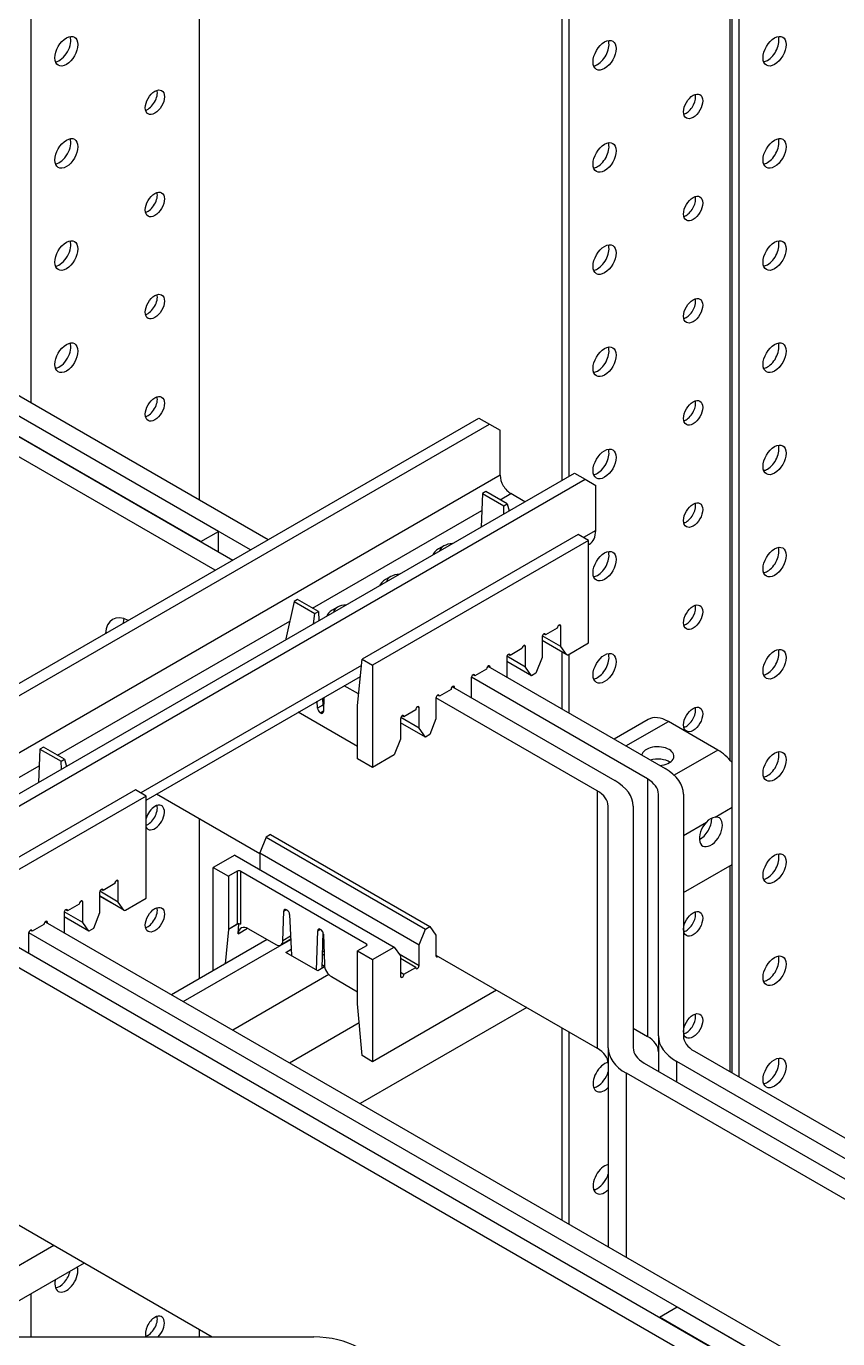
# Model space of a CAD drawing. Header units: millimetres. Extents: x -116965 to 323937, y 291661 to 566926.
# Drawn here: x -24743 to -24650.4, y 303586 to 303735.8 of the extents above; entities that cross this region are included whole.
import ezdxf

# ---------------------------------------------------------------- set-up
doc = ezdxf.new("R2010")
doc.units = ezdxf.units.MM
doc.layers.add('ALPHA', color=255, linetype='Continuous')

msp = doc.modelspace()

# ---------------------------------------------------------------- linework, layer by layer
at = {"layer": 'ALPHA'}
for p, q in [((-24723.279681, 303829.19635), (-24723.279681, 303681.760396)), ((-24742.472579, 303818.115325), (-24742.472579, 303692.841421)), ((-24662.670528, 303651.990346), (-24662.670528, 303793.2705)), ((-24681.863427, 303683.976601), (-24681.863427, 303783.122614)), ((-24681.055304, 303684.44317), (-24681.055304, 303782.656045)), ((-24662.468498, 303616.324027), (-24662.468498, 303771.924947)), ((-24661.660376, 303615.857457), (-24661.660376, 303771.458377)), ((-24764.688745, 303705.66793), (-24715.400491, 303677.211343)), ((-24717.420796, 303676.04492), (-24766.567629, 303704.419857)), ((-24768.729355, 303703.335083), (-24719.441101, 303674.878496)), ((-24721.461406, 303673.712072), (-24770.608239, 303702.087009)), ((-24721.057345, 303678.144482), (-24753.382227, 303696.807261)), ((-24739.590847, 303696.776485), (-24739.697457, 303696.838037)), ((-24723.07765, 303676.978058), (-24755.402532, 303695.640837)), ((-24865.71119, 303590.429421), (-24691.35886, 303691.091785)), ((-24865.71119, 303589.029712), (-24690.146677, 303690.391931)), ((-24691.35886, 303691.091785), (-24690.146677, 303690.391931)), ((-24690.146677, 303690.391931), (-24688.934494, 303689.692077)), ((-24688.934494, 303684.559812), (-24688.934494, 303689.692077)), ((-24688.934494, 303684.559812), (-24865.71119, 303582.49774)), ((-24861.87261, 303580.04825), (-24680.449213, 303684.793097)), ((-24680.449213, 303684.793097), (-24679.23703, 303684.093243)), ((-24860.660427, 303579.348396), (-24679.23703, 303684.093243)), ((-24679.23703, 303684.093243), (-24678.024847, 303683.393389)), ((-24678.024847, 303678.261125), (-24678.024847, 303683.393389)), ((-24690.954799, 303682.46025), (-24691.101731, 303678.642863)), ((-24690.550738, 303682.693535), (-24690.954799, 303682.46025)), ((-24690.954799, 303682.46025), (-24688.530433, 303681.060541)), ((-24688.126372, 303681.293826), (-24690.550738, 303682.693535)), ((-24688.934494, 303681.760396), (-24687.722311, 303682.46025)), ((-24686.106067, 303681.527111), (-24687.722311, 303682.46025)), ((-24710.349728, 303669.396305), (-24691.028265, 303680.551556)), ((-24688.530433, 303681.060541), (-24688.126372, 303681.293826)), ((-24688.496762, 303680.146843), (-24688.530433, 303681.060541)), ((-24688.126372, 303681.293826), (-24687.906086, 303680.48787)), ((-24723.07765, 303676.978058), (-24721.057345, 303678.144482)), ((-24721.057345, 303675.811635), (-24721.057345, 303678.144482)), ((-24680.045152, 303677.794555), (-24704.692874, 303663.564186)), ((-24678.832969, 303677.094701), (-24703.480691, 303662.864332)), ((-24678.832969, 303677.094701), (-24680.045152, 303677.794555)), ((-24678.024847, 303678.261125), (-24679.43906, 303677.444628)), ((-24678.832969, 303665.430464), (-24678.832969, 303677.094701)), ((-24695.359065, 303676.488161), (-24695.965156, 303676.138233)), ((-24678.832969, 303676.634999), (-24678.734927, 303676.691603)), ((-24701.41998, 303672.988889), (-24702.026071, 303672.638962)), ((-24712.447314, 303670.140776), (-24713.373361, 303665.869765)), ((-24712.043253, 303670.374061), (-24712.447314, 303670.140776)), ((-24712.447314, 303670.140776), (-24710.063965, 303668.76475)), ((-24709.659904, 303668.998035), (-24712.043253, 303670.374061)), ((-24707.480895, 303669.489618), (-24708.086987, 303669.139691)), ((-24739.442122, 303652.599803), (-24712.931983, 303667.905439)), ((-24710.226019, 303667.60145), (-24710.063965, 303668.76475)), ((-24710.063965, 303668.76475), (-24709.659904, 303668.998035)), ((-24709.659904, 303668.998035), (-24709.610604, 303667.95676)), ((-24683.74231, 303666.32861), (-24683.944341, 303666.445253)), ((-24682.408909, 303667.09845), (-24683.74231, 303666.32861)), ((-24682.004848, 303667.331735), (-24682.206878, 303667.448377)), ((-24682.004848, 303664.998887), (-24682.004848, 303667.331735)), ((-24713.373361, 303665.869765), (-24713.376057, 303665.782775)), ((-24713.373361, 303665.869765), (-24713.299374, 303665.827048)), ((-24686.045458, 303664.998887), (-24686.247489, 303665.11553)), ((-24686.045458, 303662.66604), (-24686.045458, 303664.998887)), ((-24684.146371, 303666.095325), (-24684.146371, 303663.762478)), ((-24681.363315, 303664.08621), (-24684.146371, 303665.693009)), ((-24681.331208, 303664.056432), (-24684.146371, 303665.681767)), ((-24682.004848, 303664.998887), (-24684.121771, 303666.221093)), ((-24681.363315, 303664.08621), (-24682.004848, 303664.998887)), ((-24681.188351, 303664.070583), (-24678.832969, 303665.430464)), ((-24705.202496, 303658.259583), (-24704.692874, 303663.564186)), ((-24704.692874, 303663.564186), (-24703.480691, 303662.864332)), ((-24688.186981, 303663.762478), (-24688.186981, 303661.499616)), ((-24686.045458, 303662.66604), (-24688.162381, 303663.888246)), ((-24687.78292, 303663.995763), (-24687.984951, 303664.112405)), ((-24686.449519, 303664.765602), (-24687.78292, 303663.995763)), ((-24684.146371, 303663.762478), (-24684.846225, 303661.958709)), ((-24681.863427, 303657.84871), (-24681.863427, 303664.363708)), ((-24681.055304, 303657.382141), (-24681.055304, 303664.147398)), ((-24704.764059, 303662.823233), (-24729.946688, 303648.284036)), ((-24703.480691, 303662.864332), (-24703.480691, 303651.200095)), ((-24690.490129, 303662.432755), (-24691.823531, 303661.662915)), ((-24690.341518, 303662.743538), (-24670.107918, 303651.061664)), ((-24690.086068, 303662.66604), (-24690.288099, 303662.782682)), ((-24690.086068, 303662.596054), (-24690.086068, 303662.66604)), ((-24685.345604, 303661.670392), (-24688.186981, 303663.310863)), ((-24685.345604, 303661.670392), (-24686.045458, 303662.66604)), ((-24684.846225, 303661.958709), (-24685.345604, 303661.670392)), ((-24729.340596, 303647.474406), (-24704.882001, 303661.595583)), ((-24705.081768, 303659.589589), (-24706.719126, 303660.534918)), ((-24694.382128, 303660.410691), (-24675.845585, 303649.708613)), ((-24694.126678, 303660.333192), (-24694.328709, 303660.449835)), ((-24692.227592, 303661.429631), (-24692.227592, 303659.166769)), ((-24672.128223, 303649.895241), (-24692.220401, 303661.495465)), ((-24691.823531, 303661.662915), (-24692.025561, 303661.779558)), ((-24709.191618, 303659.107424), (-24709.153623, 303658.304924)), ((-24709.045353, 303659.191871), (-24709.095007, 303657.578654)), ((-24705.074307, 303659.593896), (-24705.081768, 303659.589589)), ((-24696.268202, 303659.096783), (-24696.268202, 303656.763936)), ((-24677.86589, 303648.542189), (-24696.261012, 303659.162618)), ((-24695.864141, 303659.330068), (-24696.066171, 303659.44671)), ((-24694.530739, 303660.099908), (-24695.864141, 303659.330068)), ((-24694.126678, 303660.263207), (-24694.126678, 303660.333192)), ((-24705.201991, 303653.593596), (-24711.97192, 303657.502217)), ((-24709.759714, 303657.954997), (-24709.79771, 303658.757497)), ((-24709.153623, 303658.304924), (-24709.759714, 303657.954997)), ((-24709.457146, 303657.45002), (-24709.092486, 303657.660556)), ((-24709.397868, 303657.415796), (-24709.457146, 303657.45002)), ((-24709.094631, 303657.59087), (-24709.397868, 303657.415796)), ((-24709.171612, 303658.684875), (-24709.06289, 303658.622104)), ((-24705.201991, 303658.259291), (-24705.202496, 303658.259583)), ((-24705.201991, 303652.193888), (-24705.201991, 303658.259291)), ((-24698.57135, 303657.76706), (-24699.904751, 303656.997221)), ((-24698.167289, 303658.000345), (-24698.369319, 303658.116987)), ((-24698.167289, 303655.667498), (-24698.167289, 303658.000345)), ((-24700.308812, 303656.763936), (-24700.308812, 303654.431089)), ((-24697.467434, 303654.67185), (-24700.308812, 303656.31232)), ((-24698.167289, 303655.667498), (-24700.284211, 303656.889704)), ((-24699.904751, 303656.997221), (-24700.106781, 303657.113863)), ((-24696.268202, 303656.763936), (-24696.968056, 303654.960167)), ((-24672.02731, 303656.675419), (-24675.929269, 303654.422622)), ((-24674.590328, 303653.649585), (-24669.741596, 303656.449002)), ((-24664.084742, 303653.183015), (-24669.741596, 303656.449002)), ((-24700.308812, 303654.431089), (-24701.008666, 303652.627319)), ((-24697.467434, 303654.67185), (-24698.167289, 303655.667498)), ((-24696.968056, 303654.960167), (-24697.467434, 303654.67185)), ((-24741.462427, 303653.299658), (-24741.609358, 303649.482271)), ((-24741.058366, 303653.532942), (-24741.462427, 303653.299658)), ((-24741.462427, 303653.299658), (-24739.038061, 303651.899949)), ((-24738.634, 303652.133234), (-24741.058366, 303653.532942)), ((-24664.084742, 303653.183015), (-24669.071917, 303650.303668)), ((-24760.857356, 303640.235712), (-24741.535892, 303651.390964)), ((-24739.038061, 303651.899949), (-24738.634, 303652.133234)), ((-24739.004389, 303650.986251), (-24739.038061, 303651.899949)), ((-24738.634, 303652.133234), (-24738.413713, 303651.327277)), ((-24703.480691, 303651.200095), (-24705.201991, 303652.193888)), ((-24701.008666, 303652.627319), (-24703.480691, 303651.200095)), ((-24671.761901, 303652.016592), (-24671.761901, 303652.04884)), ((-24672.128223, 303649.895241), (-24672.128223, 303620.501364)), ((-24730.552779, 303648.633963), (-24755.200501, 303634.403594)), ((-24729.340596, 303647.934109), (-24730.552779, 303648.633963)), ((-24677.86589, 303648.542189), (-24677.86589, 303619.148312)), ((-24729.340596, 303647.934109), (-24753.988318, 303633.70374)), ((-24729.340596, 303636.269872), (-24729.340596, 303647.934109)), ((-24728.13436, 303648.170827), (-24716.350034, 303641.367143)), ((-24670.872967, 303620.55169), (-24670.872967, 303648.145605)), ((-24668.015824, 303648.145605), (-24668.015824, 303620.55169)), ((-24723.279681, 303645.367977), (-24723.279681, 303627.084849)), ((-24676.610633, 303619.198638), (-24676.610633, 303646.792554)), ((-24673.75349, 303646.792554), (-24673.75349, 303619.198638)), ((-24664.387788, 303645.54294), (-24662.468498, 303646.651043)), ((-24668.015824, 303643.448292), (-24665.39794, 303644.959728)), ((-24715.65018, 303643.240898), (-24716.350034, 303641.437129)), ((-24715.150802, 303643.529214), (-24715.65018, 303643.240898)), ((-24715.65018, 303643.240898), (-24697.467434, 303632.743085)), ((-24715.150802, 303643.529214), (-24696.968056, 303633.031401)), ((-24719.191412, 303641.196367), (-24721.663437, 303639.769143)), ((-24719.191412, 303641.196367), (-24701.008666, 303630.698554)), ((-24716.350034, 303641.437129), (-24698.167289, 303630.939316)), ((-24716.350034, 303641.437129), (-24716.350034, 303639.555897)), ((-24721.663437, 303639.769143), (-24719.942137, 303638.77535)), ((-24721.663437, 303628.104906), (-24721.663437, 303639.769143)), ((-24668.015824, 303636.91632), (-24662.468498, 303640.11907)), ((-24662.670528, 303616.440669), (-24662.670528, 303640.002428)), ((-24732.916536, 303637.937858), (-24734.249937, 303637.168018)), ((-24732.512475, 303638.171142), (-24732.714506, 303638.287785)), ((-24732.512475, 303635.838295), (-24732.512475, 303638.171142)), ((-24718.931984, 303639.358562), (-24719.942137, 303638.77535)), ((-24719.942137, 303638.77535), (-24719.942137, 303632.709947)), ((-24718.931984, 303639.358562), (-24718.931984, 303633.293159)), ((-24718.527923, 303639.358562), (-24704.191838, 303631.081619)), ((-24718.527923, 303633.293159), (-24718.527923, 303639.358562)), ((-24734.653999, 303636.934733), (-24734.653999, 303634.601886)), ((-24731.870942, 303634.925618), (-24734.653999, 303636.532417)), ((-24731.838836, 303634.89584), (-24734.653999, 303636.521175)), ((-24732.512475, 303635.838295), (-24734.629398, 303637.060501)), ((-24734.249937, 303637.168018), (-24734.451968, 303637.28466)), ((-24738.290548, 303634.835171), (-24738.492578, 303634.951813)), ((-24736.957146, 303635.60501), (-24738.290548, 303634.835171)), ((-24736.553085, 303635.838295), (-24736.755116, 303635.954937)), ((-24736.553085, 303633.505448), (-24736.553085, 303635.838295)), ((-24731.870942, 303634.925618), (-24732.512475, 303635.838295)), ((-24731.695979, 303634.909991), (-24729.340596, 303636.269872)), ((-24713.624755, 303634.790293), (-24713.33247, 303634.959044)), ((-24713.321893, 303634.953151), (-24713.262616, 303634.918926)), ((-24740.849145, 303633.582946), (-24591.95985, 303547.621672)), ((-24740.593695, 303633.505448), (-24740.795726, 303633.62209)), ((-24740.593695, 303633.435462), (-24740.593695, 303633.505448)), ((-24738.694609, 303634.601886), (-24738.694609, 303632.339024)), ((-24735.853231, 303632.5098), (-24738.694609, 303634.15027)), ((-24736.553085, 303633.505448), (-24738.670008, 303634.727654)), ((-24735.853231, 303632.5098), (-24736.553085, 303633.505448)), ((-24734.653999, 303634.601886), (-24735.353853, 303632.798116)), ((-24713.728407, 303631.422729), (-24713.624755, 303634.790293)), ((-24712.960047, 303634.413949), (-24712.737657, 303629.716862)), ((-24742.735219, 303632.269039), (-24742.735219, 303630.006177)), ((-24593.980155, 303546.455248), (-24742.728029, 303632.334873)), ((-24742.331158, 303632.502323), (-24742.533188, 303632.618966)), ((-24740.997756, 303633.272163), (-24742.331158, 303632.502323)), ((-24735.353853, 303632.798116), (-24735.853231, 303632.5098)), ((-24719.941631, 303632.709655), (-24720.317725, 303628.794935)), ((-24718.931984, 303633.293159), (-24719.942137, 303632.709947)), ((-24719.942137, 303632.709947), (-24719.941631, 303632.709655)), ((-24718.917197, 303633.301112), (-24719.941631, 303632.709655)), ((-24718.843536, 303632.221979), (-24718.735988, 303633.341437)), ((-24718.843536, 303632.221979), (-24717.764701, 303632.844844)), ((-24717.637994, 303632.779358), (-24714.536037, 303630.988442)), ((-24712.842636, 303631.934129), (-24713.728407, 303631.422729)), ((-24709.892819, 303628.074394), (-24709.753918, 303632.555549)), ((-24709.753918, 303632.555549), (-24709.461709, 303632.724256)), ((-24709.45106, 303632.718324), (-24709.397868, 303632.687614)), ((-24709.162788, 303632.422792), (-24709.292165, 303628.248921)), ((-24709.095007, 303632.175042), (-24708.991355, 303628.687791)), ((-24698.167289, 303630.939316), (-24697.467434, 303632.743085)), ((-24697.467434, 303632.743085), (-24696.968056, 303633.031401)), ((-24696.968056, 303633.031401), (-24696.268202, 303632.035754)), ((-24696.268202, 303632.035754), (-24696.268202, 303629.702906)), ((-24744.889755, 303631.250099), (-24600.04107, 303547.621672)), ((-24715.527248, 303631.560718), (-24726.436896, 303625.26203)), ((-24725.097955, 303624.488993), (-24712.825606, 303631.574437)), ((-24712.826298, 303631.589041), (-24713.964608, 303630.931838)), ((-24713.380186, 303630.087826), (-24712.77185, 303630.439049)), ((-24704.191838, 303630.848334), (-24705.201991, 303630.265123)), ((-24704.191838, 303631.081619), (-24704.191838, 303630.848334)), ((-24703.480691, 303629.27133), (-24701.008666, 303630.698554)), ((-24701.008666, 303630.698554), (-24700.308812, 303629.702906)), ((-24698.167289, 303628.606468), (-24698.167289, 303630.939316)), ((-24602.061376, 303546.455248), (-24746.768639, 303630.002025)), ((-24709.743637, 303627.988264), (-24713.380186, 303630.087826)), ((-24709.022981, 303629.751806), (-24709.241666, 303629.878064)), ((-24709.03467, 303630.145073), (-24709.229896, 303630.257788)), ((-24705.201991, 303630.265123), (-24703.480691, 303629.27133)), ((-24705.201991, 303624.199719), (-24705.201991, 303630.265123)), ((-24703.480691, 303629.27133), (-24703.480691, 303617.607093)), ((-24700.474399, 303629.938479), (-24698.167289, 303628.606468)), ((-24700.308812, 303629.702906), (-24700.308812, 303627.370059)), ((-24698.57135, 303628.373183), (-24700.308812, 303629.376308)), ((-24696.268202, 303629.772892), (-24677.86589, 303619.148312)), ((-24721.588164, 303628.061447), (-24721.663437, 303628.104906)), ((-24708.476539, 303627.553399), (-24719.441101, 303621.223006)), ((-24708.959575, 303628.440942), (-24709.743637, 303627.988264)), ((-24708.966186, 303628.472541), (-24709.279624, 303628.653505)), ((-24700.308812, 303627.836629), (-24699.904751, 303627.603344)), ((-24699.904751, 303627.603344), (-24698.57135, 303628.373183)), ((-24708.183725, 303627.320933), (-24705.201991, 303625.599428)), ((-24689.338555, 303625.772059), (-24703.480691, 303617.607093)), ((-24705.201991, 303624.200303), (-24705.202496, 303624.200011)), ((-24704.692874, 303618.306947), (-24705.202496, 303624.200011)), ((-24705.202496, 303624.200011), (-24705.201991, 303624.199719)), ((-24685.904037, 303623.789138), (-24704.894905, 303612.824756)), ((-24712.976125, 303617.49045), (-24705.019524, 303622.084196)), ((-24681.863427, 303599.527526), (-24681.863427, 303621.456291)), ((-24673.75349, 303621.439712), (-24672.128223, 303620.501364)), ((-24681.055304, 303599.060956), (-24681.055304, 303620.989721)), ((-24670.872967, 303620.55169), (-24670.872967, 303616.510655)), ((-24676.610633, 303619.198638), (-24676.610633, 303596.494824)), ((-24666.760567, 303618.802054), (-24521.249172, 303534.791011)), ((-24703.480691, 303617.607093), (-24704.692874, 303618.306947)), ((-24672.498234, 303617.449003), (-24529.330392, 303534.791011)), ((-24523.269477, 303533.624587), (-24668.780872, 303617.635631)), ((-24668.780872, 303615.302783), (-24668.780872, 303617.635631)), ((-24531.350697, 303533.624587), (-24674.518539, 303616.282579)), ((-24674.518539, 303595.286953), (-24674.518539, 303616.282579)), ((-24746.775829, 303600.6123), (-24721.784655, 303586.183639)), ((-24739.846183, 303596.611466), (-24753.988318, 303588.446501)), ((-24736.411664, 303594.628546), (-24751.038673, 303586.183639)), ((-24742.472579, 303591.129275), (-24742.472579, 303586.183639)), ((-24670.751749, 303588.446501), (-24668.731443, 303589.612924)), ((-24660.650223, 303582.614382), (-24670.751749, 303588.446501)), ((-24668.731443, 303589.612924), (-24658.629918, 303583.780806)), ((-24723.279681, 303587.046792), (-24723.279681, 303586.183639)), ((-24757.99119, 303586.183639), (-24710.197127, 303586.183639))]:
    msp.add_line(p, q, dxfattribs=at)
msp.add_arc((-24664.097704, 303643.874076), 1.693887, 99.86069864, 140.13930136, dxfattribs=at)
for centre, major_axis, start_param, end_param in [((-24738.431969, 303732.966395), (0.928571, 1.608333), 2.3561944902, 8.6393797974), ((-24739.240091, 303733.432965), (0.928571, 1.608333), 3.5917893435, 5.8329886172), ((-24677.014694, 303732.499826), (0.928571, 1.608333), 2.3561944902, 8.6393797974), ((-24677.822816, 303732.966395), (0.928571, 1.608333), 3.926990817, 5.8329886172), ((-24657.619765, 303732.966395), (0.928571, 1.608333), 2.3561944902, 8.6393797974), ((-24658.427887, 303733.432965), (0.928571, 1.608333), 3.926990817, 5.8329886172), ((-24677.822816, 303732.966395), (0.928571, 1.608333), 3.5917893435, 3.926990817), ((-24658.427887, 303733.432965), (0.928571, 1.608333), 3.5917893435, 3.926990817), ((-24728.330444, 303727.134277), (0.771429, 1.336153), 2.3561944902, 8.6393797974), ((-24729.138566, 303727.600846), (0.771429, 1.336153), 3.692878252, 5.7318997087), ((-24666.913169, 303726.667708), (0.771429, 1.336153), 2.3561944902, 8.6393797974), ((-24667.721291, 303727.134277), (0.771429, 1.336153), 3.926990817, 5.7318997087), ((-24667.721291, 303727.134277), (0.771429, 1.336153), 3.692878252, 3.926990817), ((-24738.431969, 303721.302159), (0.928571, 1.608333), 2.3561944902, 8.6393797974), ((-24739.240091, 303721.768728), (0.928571, 1.608333), 3.5917893435, 5.8329886172), ((-24677.014694, 303720.835589), (0.928571, 1.608333), 2.3561944902, 8.6393797974), ((-24677.822816, 303721.302159), (0.928571, 1.608333), 3.926990817, 5.8329886172), ((-24657.619765, 303721.302159), (0.928571, 1.608333), 2.3561944902, 8.6393797974), ((-24658.427887, 303721.768728), (0.928571, 1.608333), 3.926990817, 5.8329886172), ((-24677.822816, 303721.302159), (0.928571, 1.608333), 3.5917893435, 3.926990817), ((-24658.427887, 303721.768728), (0.928571, 1.608333), 3.5917893435, 3.926990817), ((-24728.330444, 303715.47004), (0.771429, 1.336153), 2.3561944902, 8.6393797974), ((-24729.138566, 303715.93661), (0.771429, 1.336153), 3.692878252, 5.7318997087), ((-24666.913169, 303715.003471), (0.771429, 1.336153), 2.3561944902, 8.6393797974), ((-24667.721291, 303715.47004), (0.771429, 1.336153), 3.926990817, 5.7318997087), ((-24667.721291, 303715.47004), (0.771429, 1.336153), 3.692878252, 3.926990817), ((-24738.431969, 303709.637922), (0.928571, 1.608333), 2.3561944902, 8.6393797974), ((-24739.240091, 303710.104491), (0.928571, 1.608333), 3.5917893435, 5.8329886172), ((-24657.619765, 303709.637922), (0.928571, 1.608333), 2.3561944902, 8.6393797974), ((-24658.427887, 303710.104491), (0.928571, 1.608333), 3.926990817, 5.8329886172), ((-24677.014694, 303709.171352), (0.928571, 1.608333), 2.3561944902, 8.6393797974), ((-24677.822816, 303709.637922), (0.928571, 1.608333), 3.926990817, 5.8329886172), ((-24658.427887, 303710.104491), (0.928571, 1.608333), 3.5917893435, 3.926990817), ((-24677.822816, 303709.637922), (0.928571, 1.608333), 3.5917893435, 3.926990817), ((-24728.330444, 303703.805803), (0.771429, 1.336153), 2.3561944902, 8.6393797974), ((-24729.138566, 303704.272373), (0.771429, 1.336153), 3.692878252, 5.7318997087), ((-24666.913169, 303703.339234), (0.771429, 1.336153), 2.3561944902, 8.6393797974), ((-24667.721291, 303703.805803), (0.771429, 1.336153), 3.926990817, 5.7318997087), ((-24667.721291, 303703.805803), (0.771429, 1.336153), 3.692878252, 3.926990817), ((-24738.431969, 303697.973685), (0.928571, 1.608333), 2.3561944902, 8.6393797974), ((-24739.240091, 303698.440254), (0.928571, 1.608333), 3.5917893435, 5.8329886172), ((-24677.014694, 303697.507115), (0.928571, 1.608333), 2.3561944902, 8.6393797974), ((-24657.619765, 303697.973685), (0.928571, 1.608333), 2.3561944902, 8.6393797974), ((-24658.427887, 303698.440254), (0.928571, 1.608333), 3.926990817, 5.8329886172), ((-24677.822816, 303697.973685), (0.928571, 1.608333), 3.926990817, 5.8329886172), ((-24677.822816, 303697.973685), (0.928571, 1.608333), 3.5917893435, 3.926990817), ((-24658.427887, 303698.440254), (0.928571, 1.608333), 3.5917893435, 3.926990817), ((-24728.330444, 303692.141566), (0.771429, 1.336153), 2.3561944902, 8.6393797974), ((-24729.138566, 303692.608136), (0.771429, 1.336153), 3.692878252, 5.7318997087), ((-24666.913169, 303691.674997), (0.771429, 1.336153), 2.3561944902, 8.6393797974), ((-24667.721291, 303692.141566), (0.771429, 1.336153), 3.926990817, 5.7318997087), ((-24667.721291, 303692.141566), (0.771429, 1.336153), 3.692878252, 3.926990817), ((-24677.014694, 303685.842878), (0.928571, 1.608333), 2.3561944902, 8.6393797974), ((-24677.822816, 303686.309448), (0.928571, 1.608333), 3.926990817, 5.8329886172), ((-24657.619765, 303686.309448), (0.928571, 1.608333), 2.3561944902, 8.6393797974), ((-24658.427887, 303686.776017), (0.928571, 1.608333), 3.926990817, 5.8329886172), ((-24687.722311, 303683.859958), (-0.857143, 1.484615), 0.7853981634, 2.3561944902), ((-24677.822816, 303686.309448), (0.928571, 1.608333), 3.5917893435, 3.926990817), ((-24658.427887, 303686.776017), (0.928571, 1.608333), 3.5917893435, 3.926990817), ((-24666.913169, 303680.01076), (0.771429, 1.336153), 2.3561944902, 8.6393797974), ((-24667.721291, 303680.47733), (0.771429, 1.336153), 3.926990817, 5.7318997087), ((-24667.721291, 303680.47733), (0.771429, 1.336153), 3.692878252, 3.926990817), ((-24680.449213, 303679.660833), (-1.714286, 2.96923), 3.1415926536, 3.926990817), ((-24694.187288, 303675.111781), (-2.514286, 0), 5.4977871438, 6.048268686), ((-24694.187288, 303675.811635), (-1.657143, 0), 4.8150711722, 6.1805031154), ((-24677.014694, 303674.178642), (0.928571, 1.608333), 2.3561944902, 8.6393797974), ((-24677.822816, 303674.645211), (0.928571, 1.608333), 3.926990817, 5.8329886172), ((-24657.619765, 303674.645211), (0.928571, 1.608333), 2.3561944902, 8.6393797974), ((-24658.427887, 303675.111781), (0.928571, 1.608333), 3.926990817, 5.8329886172), ((-24700.248203, 303671.61251), (-2.514286, 0), 5.4977871438, 6.048268686), ((-24700.248203, 303672.312364), (-1.657143, 0), 4.8150711722, 6.1805031154), ((-24677.822816, 303674.645211), (0.928571, 1.608333), 3.5917893435, 3.926990817), ((-24658.427887, 303675.111781), (0.928571, 1.608333), 3.5917893435, 3.926990817), ((-24706.309118, 303668.813093), (-1.657143, 0), 4.8150711722, 6.1805031154), ((-24666.913169, 303668.346523), (0.771429, 1.336153), 2.3561944902, 8.6393797974), ((-24667.721291, 303668.813093), (0.771429, 1.336153), 3.926990817, 5.7318997087), ((-24731.158871, 303664.613967), (-2, 3.464102), 5.5720393558, 6.9943312585), ((-24729.138566, 303665.780391), (-2, 3.464102), 0.5294703358, 0.7111459514), ((-24706.309118, 303668.113238), (-2.514286, 0), 5.4977871438, 6.048268686), ((-24683.944341, 303666.211968), (0.142857, 0.247436), 5.4977871438, 8.6393797974), ((-24682.206878, 303667.215092), (0.142857, 0.247436), 5.4977871438, 8.6393797974), ((-24667.721291, 303668.813093), (0.771429, 1.336153), 3.692878252, 3.926990817), ((-24686.247489, 303664.882245), (0.142857, 0.247436), 5.4977871438, 8.6393797974), ((-24657.619765, 303662.980974), (0.928571, 1.608333), 2.3561944902, 8.6393797974), ((-24687.984951, 303663.87912), (0.142857, 0.247436), 5.4977871438, 8.6393797974), ((-24681.188351, 303664.303868), (0.142857, 0.247436), 2.8797932658, 3.926990817), ((-24677.014694, 303662.514405), (0.928571, 1.608333), 2.3561944902, 8.6393797974), ((-24677.822816, 303662.980974), (0.928571, 1.608333), 3.926990817, 5.8329886172), ((-24658.427887, 303663.447544), (0.928571, 1.608333), 3.926990817, 5.8329886172), ((-24692.025561, 303661.546273), (0.142857, 0.247436), 5.4977871438, 8.6393797974), ((-24690.288099, 303662.549397), (0.142857, 0.247436), 5.4977871438, 8.6393797974), ((-24658.427887, 303663.447544), (0.928571, 1.608333), 3.5917893435, 3.926990817), ((-24694.328709, 303660.21655), (0.142857, 0.247436), 5.4977871438, 8.6393797974), ((-24677.822816, 303662.980974), (0.928571, 1.608333), 3.5917893435, 3.926990817), ((-24705.081768, 303660.989297), (-0.857143, 1.484615), 2.3561944902, 2.3617043931), ((-24696.066171, 303659.213426), (0.142857, 0.247436), 5.4977871438, 8.6393797974), ((-24709.457146, 303657.799947), (-0.214286, 0.371154), 0.8415466072, 2.3561944902), ((-24709.397868, 303657.765723), (-0.214286, 0.371154), 2.3561944902, 3.8920842319), ((-24708.851055, 303658.149874), (-0.214286, 0.371154), 0.8415466072, 1.4978383998), ((-24698.369319, 303657.883703), (0.142857, 0.247436), 5.4977871438, 8.6393797974), ((-24666.913169, 303656.682286), (0.771429, 1.336153), 2.3561944902, 8.6393797974), ((-24667.721291, 303657.148856), (0.771429, 1.336153), 3.926990817, 5.7318997087), ((-24700.106781, 303656.880578), (0.142857, 0.247436), 5.4977871438, 8.6393797974), ((-24669.741596, 303652.716446), (-2.285714, 3.958973), 5.4977871438, 6.2831853072), ((-24667.721291, 303657.148856), (0.771429, 1.336153), 3.692878252, 3.926990817), ((-24670.953779, 303652.483161), (-1.857143, 0), 3.926990817, 6.1606609674), ((-24670.953779, 303652.483161), (-1.857143, 0), 1.6933206665, 3.926990817), ((-24664.084742, 303649.450459), (-2.285714, 3.958973), 4.9741883682, 5.4977871438), ((-24657.619765, 303651.316737), (0.928571, 1.608333), 2.3561944902, 8.6393797974), ((-24658.427887, 303651.783307), (0.928571, 1.608333), 3.926990817, 5.8329886172), ((-24670.953779, 303651.083453), (-1.857143, 0), 3.8527538677, 5.1850204219), ((-24675.158681, 303648.145605), (-4.285714, 0), 3.1415926536, 3.926990817), ((-24675.158681, 303648.145605), (-7.142857, 0), 3.1415926536, 3.926990817), ((-24658.427887, 303651.783307), (0.928571, 1.608333), 3.5917893435, 3.926990817), ((-24680.896348, 303646.792554), (-4.285714, 0), 3.1415926536, 3.926990817), ((-24680.896348, 303646.792554), (-7.142857, 0), 3.1415926536, 3.926990817), ((-24728.330444, 303645.484619), (0.771429, 1.336153), 2.7435110911, 7.0685834706), ((-24729.138566, 303645.951188), (0.771429, 1.336153), 3.7407305134, 5.7318997087), ((-24728.330444, 303645.484619), (0.771429, 1.336153), 0.7853981634, 1.9688778893), ((-24666.105047, 303644.55148), (0.928571, 1.608333), 5.4977871438, 5.5730645915), ((-24664.892864, 303643.851626), (0.928571, 1.608333), 5.4977871438, 6.6737923509), ((-24664.892864, 303643.851626), (0.928571, 1.608333), 1.1801892831, 5.4977871438), ((-24666.105047, 303644.55148), (0.928571, 1.608333), 3.8527538677, 5.4977871438), ((-24657.619765, 303639.6525), (0.928571, 1.608333), 2.3561944902, 8.6393797974), ((-24658.427887, 303640.11907), (0.928571, 1.608333), 3.926990817, 5.8329886172), ((-24718.729954, 303639.241919), (-0.285714, 0), 3.926990817, 5.4977871438), ((-24732.714506, 303638.0545), (0.142857, 0.247436), 5.4977871438, 8.6393797974), ((-24658.427887, 303640.11907), (0.928571, 1.608333), 3.5917893435, 3.926990817), ((-24734.451968, 303637.051376), (0.142857, 0.247436), 5.4977871438, 8.6393797974), ((-24738.492578, 303634.718528), (0.142857, 0.247436), 5.4977871438, 8.6393797974), ((-24736.755116, 303635.721653), (0.142857, 0.247436), 5.4977871438, 8.6393797974), ((-24731.695979, 303635.143276), (0.142857, 0.247436), 2.8797932658, 3.926990817), ((-24728.330444, 303633.820382), (0.771429, 1.336153), 2.3561944902, 8.6393797974), ((-24729.138566, 303634.286952), (0.771429, 1.336153), 3.692878252, 5.7318997087), ((-24713.321893, 303634.603223), (-0.214286, 0.371154), 5.4977871438, 7.0336768855), ((-24713.262616, 303634.568999), (-0.214286, 0.371154), 3.9831392608, 5.4977871438), ((-24666.913169, 303633.353813), (0.771429, 1.336153), 2.3561944902, 8.6393797974), ((-24740.795726, 303633.388805), (0.142857, 0.247436), 5.4977871438, 8.6393797974), ((-24667.721291, 303633.820382), (0.771429, 1.336153), 3.926990817, 5.7318997087), ((-24742.533188, 303632.385681), (0.142857, 0.247436), 5.4977871438, 8.6393797974), ((-24718.729954, 303633.176516), (-0.285714, 0), 5.427038432, 5.4977871438), ((-24718.729954, 303633.176516), (-0.285714, 0), 3.926990817, 5.427038432), ((-24717.637994, 303631.379649), (-0.857143, 1.484615), 5.4977871438, 6.9638637155), ((-24709.45106, 303632.368397), (-0.214286, 0.371154), 5.4977871438, 7.0334352906), ((-24709.397868, 303632.337686), (-0.214286, 0.371154), 3.961897402, 5.4977871438), ((-24667.721291, 303633.820382), (0.771429, 1.336153), 3.692878252, 3.926990817), ((-24714.536037, 303631.921581), (-0.571429, 0.989743), 2.3561944902, 3.8920842319), ((-24704.393869, 303630.964977), (-0.285714, 0), 2.3561944902, 3.926990817), ((-24696.066171, 303629.819549), (0.142857, 0.247436), 2.3561944902, 4.1945832121), ((-24657.619765, 303627.988264), (0.928571, 1.608333), 2.3561944902, 8.6393797974), ((-24658.427887, 303628.454833), (0.928571, 1.608333), 3.926990817, 5.8329886172), ((-24708.183725, 303628.254072), (-0.571429, 0.989743), 0.8203047484, 2.3561944902), ((-24700.106781, 303627.486701), (0.142857, 0.247436), 2.3561944902, 5.4977871438), ((-24698.369319, 303628.489826), (0.142857, 0.247436), 2.3561944902, 5.4977871438), ((-24658.427887, 303628.454833), (0.928571, 1.608333), 3.5917893435, 3.926990817), ((-24666.913169, 303621.689576), (0.771429, 1.336153), 2.3561944902, 8.6393797974), ((-24667.721291, 303622.156145), (0.771429, 1.336153), 3.926990817, 5.7318997087), ((-24675.158681, 303618.751728), (-4.285714, 0), 3.1415926536, 3.926990817), ((-24663.73011, 303620.55169), (-7.142857, 0), 0, 0.7853981634), ((-24663.73011, 303620.55169), (-4.285714, 0), 0, 0.7853981634), ((-24667.721291, 303622.156145), (0.771429, 1.336153), 3.692878252, 3.926990817), ((-24680.896348, 303617.398677), (-4.285714, 0), 3.1415926536, 3.926990817), ((-24669.467776, 303619.198638), (-7.142857, 0), 0, 0.7853981634), ((-24669.467776, 303619.198638), (-4.285714, 0), 0, 0.7853981634), ((-24677.014694, 303615.857457), (0.928571, 1.608333), 0.4776276583, 3.926990817), ((-24657.619765, 303616.324027), (0.928571, 1.608333), 2.3561944902, 8.6393797974), ((-24658.427887, 303616.790596), (0.928571, 1.608333), 3.926990817, 5.8329886172), ((-24677.822816, 303616.324027), (0.928571, 1.608333), 3.926990817, 5.1029960241), ((-24677.822816, 303616.324027), (0.928571, 1.608333), 3.5917893435, 3.926990817), ((-24677.014694, 303615.857457), (0.928571, 1.608333), 3.926990817, 4.2397575389), ((-24658.427887, 303616.790596), (0.928571, 1.608333), 3.5917893435, 3.926990817), ((-24677.014694, 303604.19322), (0.928571, 1.608333), 0.4726314415, 3.926990817), ((-24677.822816, 303604.65979), (0.928571, 1.608333), 3.926990817, 5.1029960241), ((-24677.822816, 303604.65979), (0.928571, 1.608333), 3.5917893435, 3.926990817), ((-24677.014694, 303604.19322), (0.928571, 1.608333), 3.926990817, 4.2397575389), ((-24738.431969, 303592.995553), (0.928571, 1.608333), 2.0434277683, 5.8105538657), ((-24739.240091, 303593.462122), (0.928571, 1.608333), 3.5917893435, 5.1850204218), ((-24728.330444, 303587.163435), (0.771429, 1.336153), 0.7853981634, 2.6618929046), ((-24729.138566, 303587.630004), (0.771429, 1.336153), 3.692878252, 5.7318997087), ((-24728.330444, 303587.163435), (0.771429, 1.336153), 4.2647935114, 7.0685834706), ((-24710.197127, 303582.059708), (-7.142857, 0), 3.926990817, 4.7123889804)]:
    msp.add_ellipse(centre, major_axis=major_axis, ratio=0.5773502692, start_param=start_param, end_param=end_param, dxfattribs=at)

doc.saveas('drawing.dxf')
